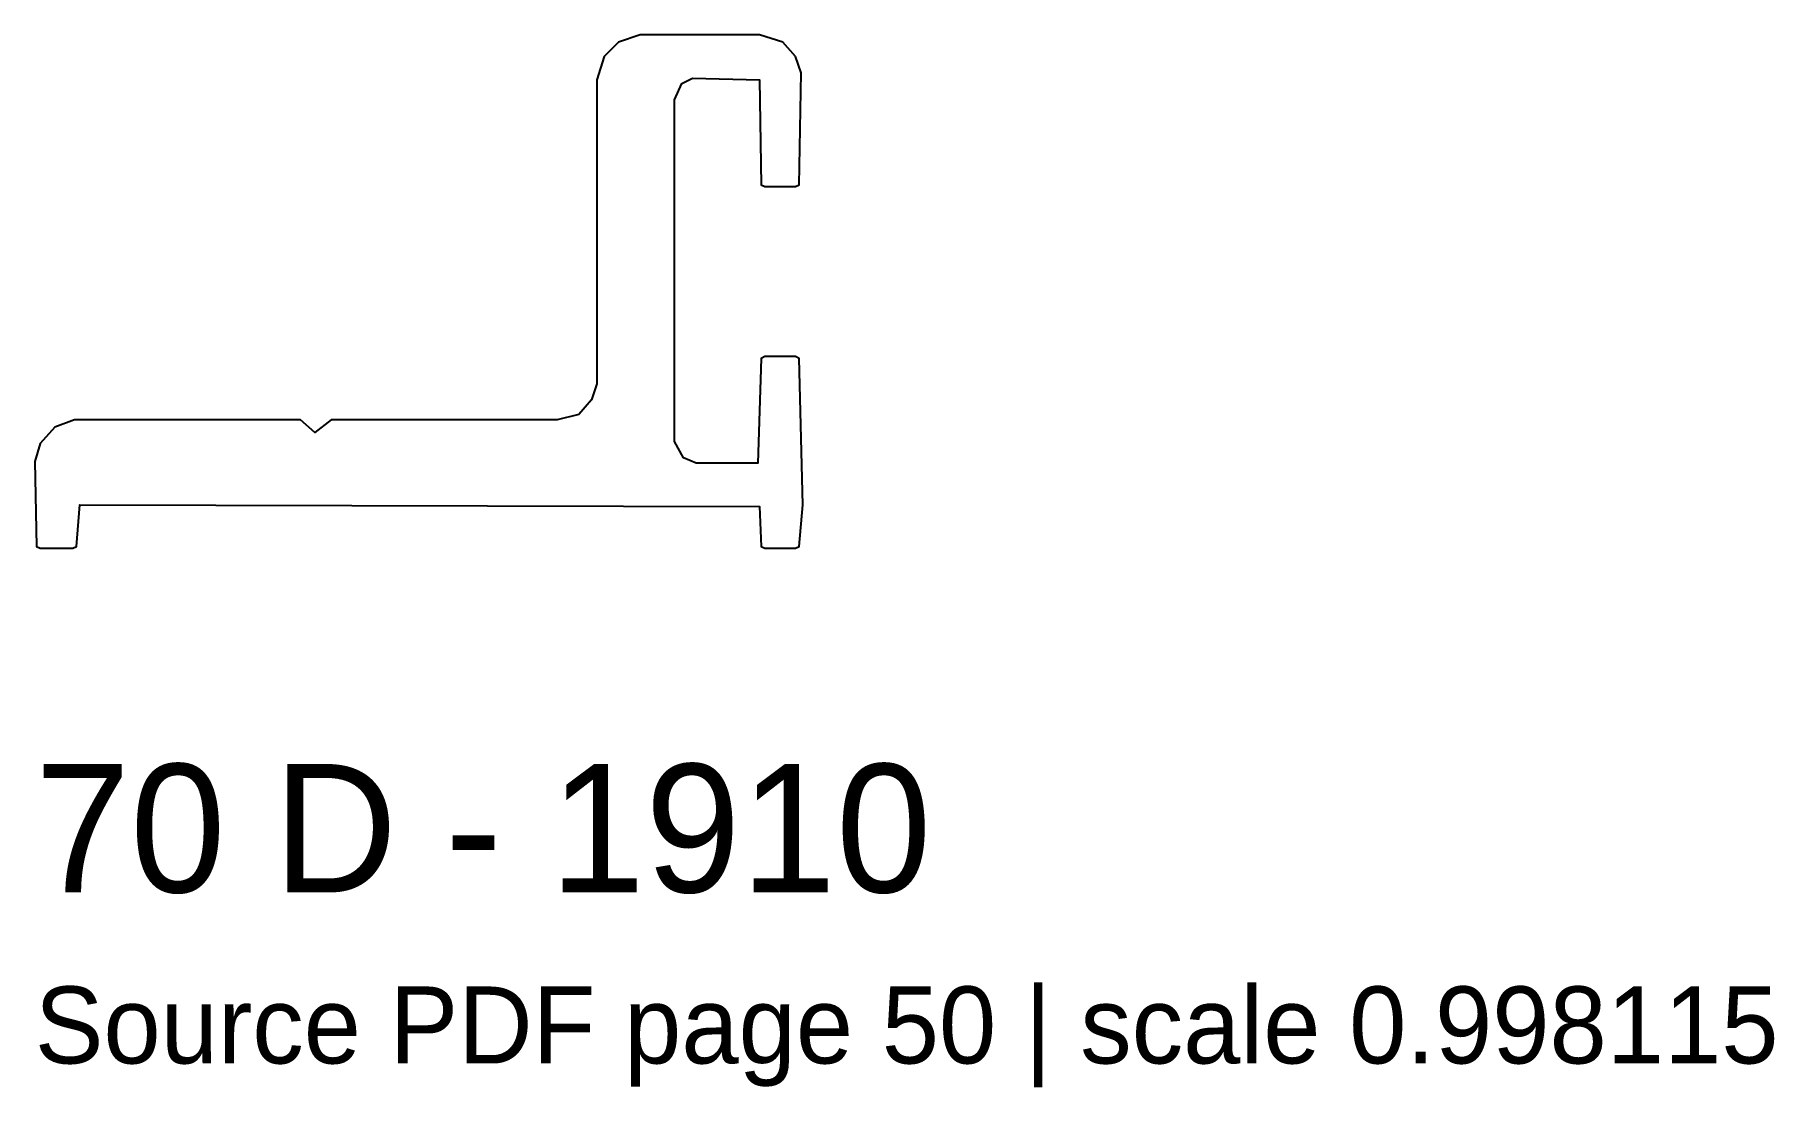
# Model space of a CAD drawing. Header units: millimetres. Extents: x 0 to 40.7, y -12.6 to 12.
import ezdxf

# ---------------------------------------------------------------- set-up
doc = ezdxf.new("R2010")
doc.units = ezdxf.units.MM
doc.layers.add('INFO', color=7, linetype='Continuous')
doc.layers.add('PROFILE', color=7, linetype='Continuous')

msp = doc.modelspace()

# ---------------------------------------------------------------- linework, layer by layer
at = {"layer": 'PROFILE'}
msp.add_lwpolyline([(17.789, 11.535), (17.493, 11.873), (16.944, 12.042), (14.155, 12.042), (13.648, 11.873), (13.31, 11.535), (13.141, 10.986), (13.141, 3.887), (13.014, 3.507), (12.718, 3.169), (12.211, 3.042), (6.93, 3.042), (6.549, 2.746), (6.211, 3.042), (0.93, 3.042), (0.465, 2.873), (0.127, 2.493), (0, 2.07), (0.042, 0.085), (0.127, 0.042), (0.887, 0.042), (0.972, 0.085), (1.056, 1.056), (16.944, 1.014), (16.986, 0.085), (17.07, 0.042), (17.789, 0.042), (17.873, 0.085), (17.958, 1.056), (17.873, 4.479), (17.789, 4.521), (17.07, 4.521), (16.986, 4.479), (16.901, 2.028), (15.465, 2.028), (15.169, 2.155), (14.958, 2.535), (14.958, 10.521), (15.127, 10.901), (15.38, 11.028), (16.944, 10.986), (16.986, 8.535), (17.07, 8.493), (17.789, 8.493), (17.873, 8.535), (17.915, 11.155)], close=True, dxfattribs=at)

# ---------------------------------------------------------------- texts
at = {"layer": 'INFO'}
for s, height, p in [('70 D - 1910', 3, (0, -8)), ('Source PDF page 50 | scale 0.998115', 1.8, (0, -12))]:
    msp.add_text(s, height=height, dxfattribs=at).set_placement(p)

doc.saveas('drawing.dxf')
